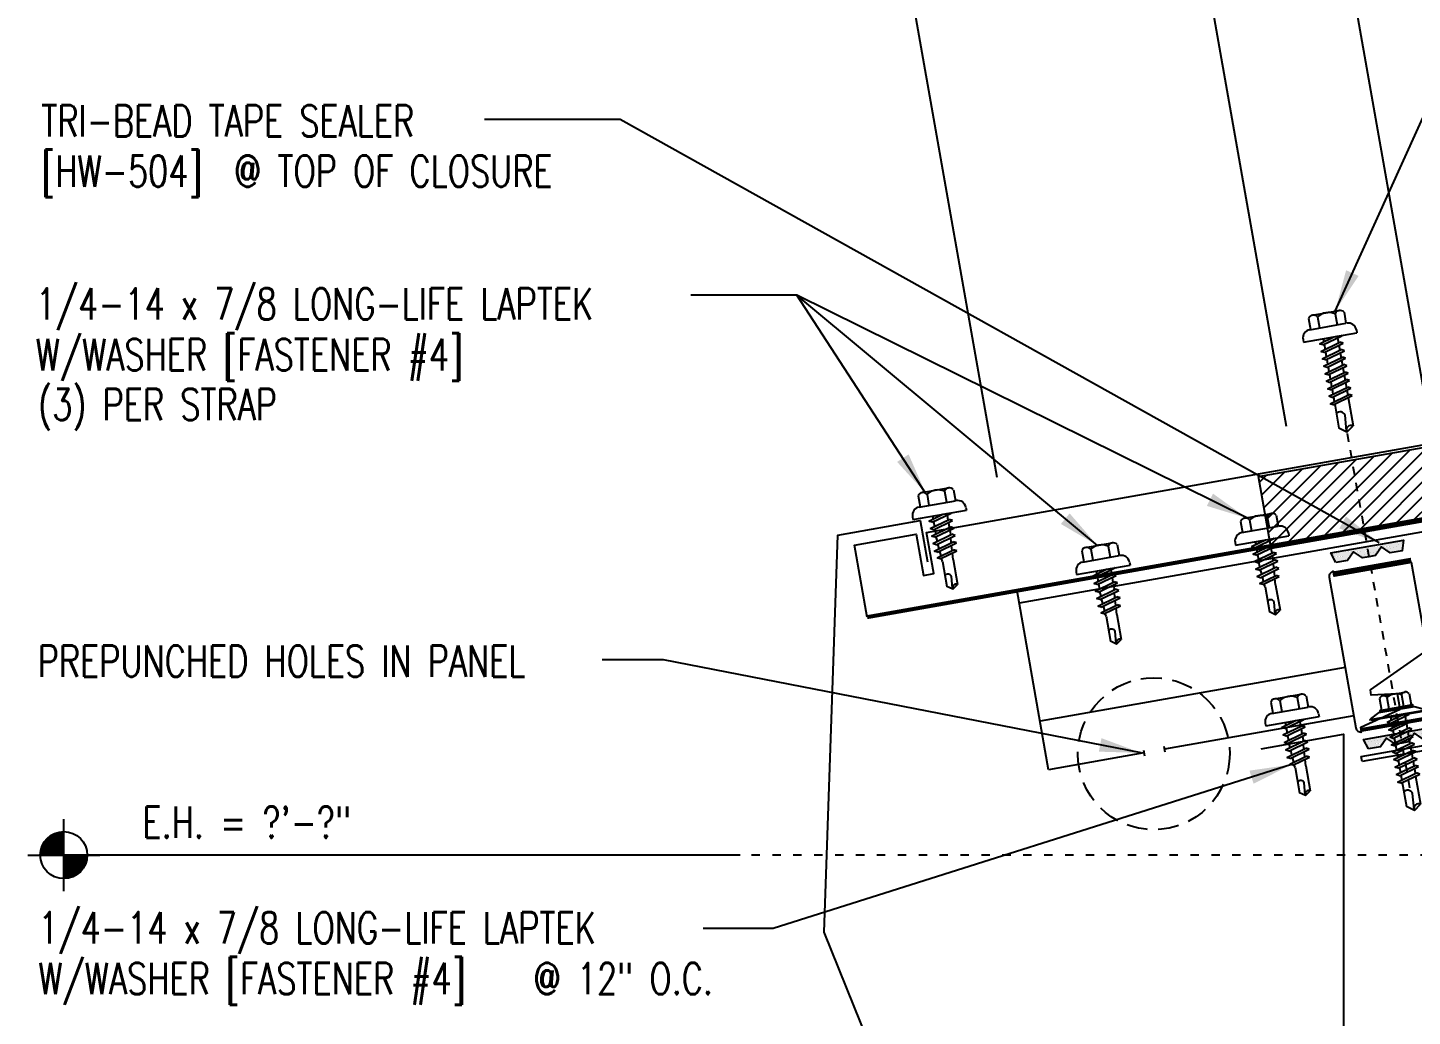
# Model space of a CAD drawing. Header units: inches. Extents: x 0.5 to 41.4, y 60.2 to 108.6.
# Drawn here: x 6.71 to 23.27, y 77.74 to 89.56 of the extents above; entities that cross this region are included whole.
import ezdxf

# ---------------------------------------------------------------- set-up
doc = ezdxf.new("R2010")
doc.units = ezdxf.units.IN
doc.header["$MEASUREMENT"] = 0
for name, pattern in [('ACAD_ISO07W100', [3, 0, -3]), ('DASH3', [0.125, 0.0625, -0.0625]), ('HIDDEN', [0.375, 0.25, -0.125])]:
    doc.linetypes.add(name, pattern=pattern)
for name, color, linetype in [('ANNOBJ', 7, 'Continuous'), ('CLO', 3, 'Continuous'), ('DIM', 7, 'Continuous'), ('FASTENER', 9, 'Continuous'), ('PANEL', 11, 'Continuous'), ('SEALANT', 8, 'Continuous'), ('SECTION', 11, 'Continuous'), ('STLA', 12, 'Continuous'), ('STLB', 5, 'Continuous'), ('TAPE', 8, 'Continuous'), ('TEXT', 2, 'Continuous'), ('TRIM', 6, 'Continuous')]:
    doc.layers.add(name, color=color, linetype=linetype)
doc.styles.add('TEXT1', font='ROMANS.shx', dxfattribs={"width": 0.75, "height": 0.375})
doc.dimstyles.new('DETAIL', dxfattribs={"dimscale": 4, "dimtxt": 0.09375, "dimasz": 0.0625, "dimexe": 0.0625, "dimexo": 0.125, "dimgap": 0.0625, "dimtad": 1, "dimdec": 4, "dimzin": 3, "dimdsep": 46, "dimlunit": 4, "dimtxsty": 'TEXT1', "dimblk": 'ARCHTICK', "dimcen": 0.0625, "dimclrd": 7, "dimclre": 7, "dimclrt": 2, "dimadec": 0, "dimazin": 0, "dimtfac": 0.59375, "dimtdec": 4, "dimtmove": 0, "dimatfit": 3, "dimfxl": 0, "dimfrac": 2, "dimtolj": 1, "dimtzin": 3, "dimarcsym": 0})
doc.dimstyles.new('DETAIL$7', dxfattribs={"dimscale": 4, "dimtxt": 0.09375, "dimasz": 0.125, "dimexe": 0.0625, "dimexo": 0.125, "dimgap": 0.0625, "dimtad": 1, "dimdec": 4, "dimzin": 3, "dimdsep": 46, "dimlunit": 4, "dimtxsty": 'TEXT1', "dimblk": 'ARCHTICK', "dimcen": 0.0625, "dimclrd": 7, "dimclre": 7, "dimclrt": 2, "dimadec": 0, "dimazin": 0, "dimtfac": 0.59375, "dimtdec": 4, "dimtmove": 0, "dimatfit": 3, "dimfxl": 0, "dimfrac": 2, "dimtolj": 1, "dimtzin": 3, "dimarcsym": 0})

# ---------------------------------------------------------------- blocks, each defined once
blk = doc.blocks.new('*X5')
at = {"color": 0}
for p, q in [((13.863, 23.94), (14.943, 25.019)), ((14.078, 23.978), (15.157, 25.057)), ((14.293, 24.015), (15.317, 25.04)), ((13.432, 24.215), (14.084, 24.868)), ((13.459, 24.065), (14.299, 24.905)), ((13.485, 23.915), (14.514, 24.943)), ((13.649, 23.902), (14.728, 24.981)), ((14.507, 24.053), (15.344, 24.89)), ((13.353, 24.666), (13.44, 24.754)), ((13.379, 24.516), (13.655, 24.792)), ((13.406, 24.366), (13.87, 24.83)), ((14.722, 24.091), (15.37, 24.74)), ((14.937, 24.129), (15.397, 24.589)), ((15.151, 24.167), (15.423, 24.439)), ((15.366, 24.205), (15.45, 24.289))]:
    blk.add_line(p, q, dxfattribs=at)
blk = doc.blocks.new('A$C0421499B')
at = {"layer": 'SEALANT'}
blk.add_lwpolyline([(2.122, 0.347), (0.152, 0), (0, 0.862), (1.97, 1.209)], close=True, dxfattribs=at)
blk.add_blockref('*X5', (-13.34, -23.874), dxfattribs=at)
blk = doc.blocks.new('MB_DW1')
at = {"layer": 'FASTENER'}
for p, q in [((-0.181, 0.276), (-0.181, 0.137)), ((-0.135, 0.302), (0.135, 0.302)), ((-0.089, 0.276), (-0.089, 0.137)), ((0.089, 0.276), (0.089, 0.137)), ((0.181, 0.276), (0.181, 0.137)), ((-0.217, 0.114), (-0.326, 0.059)), ((-0.326, 0.059), (-0.326, 0.049)), ((-0.326, 0.049), (0.326, 0.049)), ((-0.217, 0.114), (0.217, 0.114)), ((-0.193, 0.137), (0.193, 0.137)), ((-0.193, 0.119), (0.193, 0.119)), ((-0.181, 0.137), (0.181, 0.137)), ((-0.139, -0.016), (0.046, 0.037)), ((-0.104, -0.036), (0.139, 0.033)), ((-0.086, 0.037), (-0.086, -0.001)), ((-0.086, 0.037), (0.086, 0.037)), ((0.086, 0.037), (0.133, 0.037)), ((0.086, 0.018), (0.086, -0.042)), ((0.139, 0.033), (0.133, 0.037)), ((0.217, 0.114), (0.326, 0.059)), ((0.326, 0.059), (0.326, 0.049)), ((-0.104, -0.036), (-0.139, -0.016)), ((-0.139, -0.107), (0.104, -0.038)), ((-0.104, -0.127), (-0.139, -0.107)), ((-0.139, -0.198), (0.104, -0.128)), ((-0.104, -0.127), (0.139, -0.058)), ((-0.104, -0.218), (0.139, -0.149)), ((-0.086, -0.031), (-0.086, -0.092)), ((-0.086, -0.122), (-0.086, -0.183)), ((0.086, -0.073), (0.086, -0.133)), ((0.086, -0.164), (0.086, -0.224)), ((0.139, -0.058), (0.104, -0.038)), ((0.139, -0.149), (0.104, -0.128)), ((-0.104, -0.218), (-0.139, -0.198)), ((-0.139, -0.289), (0.104, -0.219)), ((-0.104, -0.309), (-0.139, -0.289)), ((-0.139, -0.38), (0.104, -0.31)), ((-0.104, -0.309), (0.139, -0.239)), ((-0.104, -0.4), (0.139, -0.33)), ((-0.086, -0.213), (-0.086, -0.274)), ((-0.086, -0.304), (-0.086, -0.364)), ((0.086, -0.255), (0.086, -0.315)), ((0.139, -0.239), (0.104, -0.219)), ((0.139, -0.33), (0.104, -0.31)), ((-0.104, -0.4), (-0.139, -0.38)), ((-0.139, -0.47), (0.104, -0.401)), ((-0.104, -0.491), (-0.139, -0.47)), ((-0.139, -0.561), (0.104, -0.492)), ((-0.104, -0.491), (0.139, -0.421)), ((-0.086, -0.395), (-0.086, -0.455)), ((-0.086, -0.486), (-0.086, -0.546)), ((0.086, -0.345), (0.086, -0.406)), ((0.086, -0.436), (0.086, -0.497)), ((0.139, -0.421), (0.104, -0.401)), ((0.139, -0.512), (0.104, -0.492)), ((-0.104, -0.581), (-0.139, -0.561)), ((-0.139, -0.652), (0.104, -0.583)), ((-0.104, -0.672), (-0.139, -0.652)), ((-0.104, -0.581), (0.139, -0.512)), ((-0.104, -0.672), (0.139, -0.603)), ((-0.086, -0.577), (-0.086, -0.637)), ((0.086, -0.527), (0.086, -0.588)), ((0.086, -0.618), (0.086, -0.679)), ((0.139, -0.603), (0.104, -0.583)), ((-0.139, -0.743), (0.104, -0.674)), ((-0.104, -0.763), (-0.139, -0.743)), ((-0.104, -0.763), (0.139, -0.694)), ((-0.086, -0.667), (-0.086, -0.728)), ((-0.086, -0.758), (-0.086, -1.05)), ((0.086, -0.709), (0.086, -1.05)), ((0.139, -0.694), (0.104, -0.674)), ((-0.002, -1.095), (0.014, -0.909)), ((0, -1.111), (-0.086, -1.05)), ((0, -1.111), (0.086, -1.05))]:
    blk.add_line(p, q, dxfattribs=at)
blk.add_lwpolyline([(-0.331, 0.037), (-0.331, 0.049), (0.331, 0.049), (0.331, 0.037)], close=True, dxfattribs=at)
for centre, radius, start, end in [((-0.135, 0.25), 0.0527, 29.8754, 150.1246), ((0, 0.138), 0.164, 56.9974, 123.0026), ((0.135, 0.25), 0.0527, 29.8754, 150.1246), ((-0.193, 0.128), 0.00894, 90, 270), ((0.193, 0.128), 0.00894, 270, 90), ((-0.046, -0.921), 0.0615, 11.1445, 130.906), ((0.054, -1.097), 0.0563, 55.4585, 194.8454)]:
    blk.add_arc(centre, radius, start, end, dxfattribs=at)
blk = doc.blocks.new('_ArchTick')
at = {"color": 0, "linetype": 'ByBlock', "const_width": 0.15}
blk.add_lwpolyline([(-0.5, -0.5), (0.5, 0.5)], dxfattribs=at)
blk = doc.blocks.new('*D30')
at = {"layer": 'DEFPOINTS', "color": 0}
for p in [(21.738, 94.677), (23.515, 84.598), (21.847, 84.304)]:
    blk.add_point(p, dxfattribs=at)
at = {"layer": 'DIM', "color": 7, "lineweight": -2}
for p, q in [((21.738, 94.677), (25.344, 95.313)), ((23.428, 85.09), (21.694, 94.923)), ((21.76, 84.796), (20.026, 94.629)), ((20.07, 94.383), (21.738, 94.677))]:
    blk.add_line(p, q, dxfattribs=at)
at = {"layer": 'DIM', "color": 7, "lineweight": -2, "xscale": 0.25, "yscale": 0.25, "zscale": 0.25}
for p, rotation in [((21.738, 94.677), 9.999999999999785), ((20.07, 94.383), 189.9999999999998)]:
    blk.add_blockref('_ArchTick', p, dxfattribs=dict(at, rotation=rotation))
at = {"layer": 'DIM', "color": 2, "insert": (23.708, 95.786), "char_height": 0.375, "attachment_point": 5, "rotation": 10, "style": 'TEXT1'}
blk.add_mtext('\\A1;{WALL PANEL}\\P{THICKNESS}', dxfattribs=at)
blk = doc.blocks.new('*X4')
at = {"color": 0}
for p, q in [((-0.434, 0.135), (-0.434, 0.135)), ((-0.434, 0.123), (-0.434, 0.123)), ((-0.422, 0.141), (-0.422, 0.141)), ((-0.422, 0.129), (-0.422, 0.129)), ((-0.422, 0.117), (-0.422, 0.117)), ((-0.422, 0.105), (-0.422, 0.105)), ((-0.422, 0.094), (-0.422, 0.094)), ((-0.422, 0.082), (-0.422, 0.082)), ((-0.41, 0.135), (-0.41, 0.135)), ((-0.41, 0.123), (-0.41, 0.123)), ((-0.41, 0.111), (-0.41, 0.111)), ((-0.41, 0.1), (-0.41, 0.1)), ((-0.41, 0.088), (-0.41, 0.088)), ((-0.41, 0.076), (-0.41, 0.076)), ((-0.41, 0.064), (-0.41, 0.064)), ((-0.41, 0.053), (-0.41, 0.053)), ((-0.41, 0.041), (-0.41, 0.041)), ((-0.398, 0.141), (-0.398, 0.141)), ((-0.398, 0.129), (-0.398, 0.129)), ((-0.398, 0.117), (-0.398, 0.117)), ((-0.398, 0.105), (-0.398, 0.105)), ((-0.398, 0.094), (-0.398, 0.094)), ((-0.398, 0.082), (-0.398, 0.082)), ((-0.398, 0.07), (-0.398, 0.07)), ((-0.398, 0.059), (-0.398, 0.059)), ((-0.398, 0.047), (-0.398, 0.047)), ((-0.398, 0.035), (-0.398, 0.035)), ((-0.398, 0.023), (-0.398, 0.023)), ((-0.387, 0.135), (-0.387, 0.135)), ((-0.387, 0.123), (-0.387, 0.123)), ((-0.387, 0.111), (-0.387, 0.111)), ((-0.387, 0.1), (-0.387, 0.1)), ((-0.387, 0.088), (-0.387, 0.088)), ((-0.387, 0.076), (-0.387, 0.076)), ((-0.387, 0.064), (-0.387, 0.064)), ((-0.387, 0.053), (-0.387, 0.053)), ((-0.387, 0.041), (-0.387, 0.041)), ((-0.387, 0.029), (-0.387, 0.029)), ((-0.375, 0.141), (-0.375, 0.141)), ((-0.375, 0.129), (-0.375, 0.129)), ((-0.375, 0.117), (-0.375, 0.117)), ((-0.375, 0.105), (-0.375, 0.105)), ((-0.375, 0.094), (-0.375, 0.094)), ((-0.375, 0.082), (-0.375, 0.082)), ((-0.375, 0.07), (-0.375, 0.07)), ((-0.375, 0.059), (-0.375, 0.059)), ((-0.375, 0.047), (-0.375, 0.047)), ((-0.375, 0.035), (-0.375, 0.035)), ((-0.375, 0.023), (-0.375, 0.023)), ((-0.363, 0.135), (-0.363, 0.135)), ((-0.363, 0.123), (-0.363, 0.123)), ((-0.363, 0.111), (-0.363, 0.111)), ((-0.363, 0.1), (-0.363, 0.1)), ((-0.363, 0.088), (-0.363, 0.088)), ((-0.363, 0.076), (-0.363, 0.076)), ((-0.363, 0.064), (-0.363, 0.064)), ((-0.363, 0.053), (-0.363, 0.053)), ((-0.363, 0.041), (-0.363, 0.041)), ((-0.363, 0.029), (-0.363, 0.029)), ((-0.352, 0.141), (-0.352, 0.141)), ((-0.352, 0.129), (-0.352, 0.129)), ((-0.352, 0.117), (-0.352, 0.117)), ((-0.352, 0.105), (-0.352, 0.105)), ((-0.352, 0.094), (-0.352, 0.094)), ((-0.352, 0.082), (-0.352, 0.082)), ((-0.352, 0.07), (-0.352, 0.07)), ((-0.352, 0.059), (-0.352, 0.059)), ((-0.352, 0.047), (-0.352, 0.047)), ((-0.352, 0.035), (-0.352, 0.035)), ((-0.352, 0.023), (-0.352, 0.023)), ((-0.34, 0.135), (-0.34, 0.135)), ((-0.34, 0.123), (-0.34, 0.123)), ((-0.34, 0.111), (-0.34, 0.111)), ((-0.34, 0.1), (-0.34, 0.1)), ((-0.34, 0.088), (-0.34, 0.088)), ((-0.34, 0.076), (-0.34, 0.076)), ((-0.34, 0.064), (-0.34, 0.064)), ((-0.34, 0.053), (-0.34, 0.053)), ((-0.34, 0.041), (-0.34, 0.041)), ((-0.34, 0.029), (-0.34, 0.029)), ((-0.328, 0.141), (-0.328, 0.141)), ((-0.328, 0.129), (-0.328, 0.129)), ((-0.328, 0.117), (-0.328, 0.117)), ((-0.328, 0.105), (-0.328, 0.105)), ((-0.328, 0.094), (-0.328, 0.094)), ((-0.328, 0.082), (-0.328, 0.082)), ((-0.328, 0.07), (-0.328, 0.07)), ((-0.328, 0.059), (-0.328, 0.059)), ((-0.328, 0.047), (-0.328, 0.047)), ((-0.328, 0.035), (-0.328, 0.035)), ((-0.328, 0.023), (-0.328, 0.023)), ((-0.316, 0.135), (-0.316, 0.135)), ((-0.316, 0.123), (-0.316, 0.123)), ((-0.316, 0.111), (-0.316, 0.111)), ((-0.316, 0.1), (-0.316, 0.1)), ((-0.316, 0.088), (-0.316, 0.088)), ((-0.316, 0.076), (-0.316, 0.076)), ((-0.316, 0.064), (-0.316, 0.064)), ((-0.316, 0.053), (-0.316, 0.053)), ((-0.316, 0.041), (-0.316, 0.041)), ((-0.316, 0.029), (-0.316, 0.029)), ((-0.305, 0.141), (-0.305, 0.141)), ((-0.305, 0.129), (-0.305, 0.129)), ((-0.305, 0.117), (-0.305, 0.117)), ((-0.305, 0.105), (-0.305, 0.105)), ((-0.305, 0.094), (-0.305, 0.094)), ((-0.305, 0.082), (-0.305, 0.082)), ((-0.305, 0.07), (-0.305, 0.07)), ((-0.305, 0.059), (-0.305, 0.059)), ((-0.305, 0.047), (-0.305, 0.047)), ((-0.305, 0.035), (-0.305, 0.035)), ((-0.305, 0.023), (-0.305, 0.023)), ((-0.293, 0.135), (-0.293, 0.135)), ((-0.293, 0.123), (-0.293, 0.123)), ((-0.293, 0.111), (-0.293, 0.111)), ((-0.293, 0.1), (-0.293, 0.1)), ((-0.293, 0.088), (-0.293, 0.088)), ((-0.293, 0.076), (-0.293, 0.076)), ((-0.293, 0.064), (-0.293, 0.064)), ((-0.293, 0.053), (-0.293, 0.053)), ((-0.293, 0.041), (-0.293, 0.041)), ((-0.293, 0.029), (-0.293, 0.029)), ((-0.281, 0.141), (-0.281, 0.141)), ((-0.281, 0.129), (-0.281, 0.129)), ((-0.281, 0.117), (-0.281, 0.117)), ((-0.281, 0.105), (-0.281, 0.105)), ((-0.281, 0.094), (-0.281, 0.094)), ((-0.281, 0.082), (-0.281, 0.082)), ((-0.281, 0.07), (-0.281, 0.07)), ((-0.281, 0.059), (-0.281, 0.059)), ((-0.281, 0.047), (-0.281, 0.047)), ((-0.281, 0.035), (-0.281, 0.035)), ((-0.281, 0.023), (-0.281, 0.023)), ((-0.27, 0.135), (-0.27, 0.135)), ((-0.27, 0.123), (-0.27, 0.123)), ((-0.27, 0.111), (-0.27, 0.111)), ((-0.27, 0.1), (-0.27, 0.1)), ((-0.27, 0.088), (-0.27, 0.088)), ((-0.27, 0.076), (-0.27, 0.076)), ((-0.27, 0.064), (-0.27, 0.064)), ((-0.27, 0.053), (-0.27, 0.053)), ((-0.27, 0.041), (-0.27, 0.041)), ((-0.27, 0.029), (-0.27, 0.029)), ((-0.258, 0.141), (-0.258, 0.141)), ((-0.258, 0.129), (-0.258, 0.129)), ((-0.258, 0.117), (-0.258, 0.117)), ((-0.258, 0.105), (-0.258, 0.105)), ((-0.258, 0.094), (-0.258, 0.094)), ((-0.258, 0.082), (-0.258, 0.082)), ((-0.258, 0.07), (-0.258, 0.07)), ((-0.258, 0.059), (-0.258, 0.059)), ((-0.258, 0.047), (-0.258, 0.047)), ((-0.258, 0.035), (-0.258, 0.035)), ((-0.258, 0.023), (-0.258, 0.023)), ((-0.246, 0.135), (-0.246, 0.135)), ((-0.246, 0.123), (-0.246, 0.123)), ((-0.246, 0.111), (-0.246, 0.111)), ((-0.246, 0.1), (-0.246, 0.1)), ((-0.246, 0.088), (-0.246, 0.088)), ((-0.246, 0.076), (-0.246, 0.076)), ((-0.246, 0.064), (-0.246, 0.064)), ((-0.246, 0.053), (-0.246, 0.053)), ((-0.246, 0.041), (-0.246, 0.041)), ((-0.234, 0.141), (-0.234, 0.141)), ((-0.234, 0.129), (-0.234, 0.129)), ((-0.234, 0.117), (-0.234, 0.117)), ((-0.234, 0.105), (-0.234, 0.105)), ((-0.234, 0.094), (-0.234, 0.094)), ((-0.234, 0.082), (-0.234, 0.082)), ((-0.234, 0.07), (-0.234, 0.07)), ((-0.234, 0.059), (-0.234, 0.059)), ((-0.234, 0.047), (-0.234, 0.047)), ((-0.223, 0.135), (-0.223, 0.135)), ((-0.223, 0.123), (-0.223, 0.123)), ((-0.223, 0.111), (-0.223, 0.111)), ((-0.223, 0.1), (-0.223, 0.1)), ((-0.223, 0.088), (-0.223, 0.088)), ((-0.223, 0.076), (-0.223, 0.076)), ((-0.223, 0.064), (-0.223, 0.064)), ((-0.211, 0.141), (-0.211, 0.141)), ((-0.211, 0.129), (-0.211, 0.129)), ((-0.211, 0.117), (-0.211, 0.117)), ((-0.211, 0.105), (-0.211, 0.105)), ((-0.211, 0.094), (-0.211, 0.094)), ((-0.211, 0.082), (-0.211, 0.082)), ((-0.211, 0.07), (-0.211, 0.07)), ((-0.199, 0.135), (-0.199, 0.135)), ((-0.199, 0.123), (-0.199, 0.123)), ((-0.199, 0.111), (-0.199, 0.111)), ((-0.199, 0.1), (-0.199, 0.1)), ((-0.199, 0.088), (-0.199, 0.088)), ((-0.188, 0.141), (-0.188, 0.141)), ((-0.188, 0.129), (-0.188, 0.129)), ((-0.188, 0.117), (-0.188, 0.117)), ((-0.188, 0.105), (-0.188, 0.105)), ((-0.188, 0.094), (-0.188, 0.094)), ((-0.176, 0.135), (-0.176, 0.135)), ((-0.176, 0.123), (-0.176, 0.123)), ((-0.176, 0.111), (-0.176, 0.111)), ((-0.164, 0.141), (-0.164, 0.141)), ((-0.164, 0.129), (-0.164, 0.129)), ((-0.164, 0.117), (-0.164, 0.117)), ((-0.164, 0.105), (-0.164, 0.105)), ((-0.152, 0.135), (-0.152, 0.135)), ((-0.152, 0.123), (-0.152, 0.123)), ((-0.152, 0.111), (-0.152, 0.111)), ((-0.152, 0.1), (-0.152, 0.1)), ((-0.141, 0.141), (-0.141, 0.141)), ((-0.141, 0.129), (-0.141, 0.129)), ((-0.141, 0.117), (-0.141, 0.117)), ((-0.141, 0.105), (-0.141, 0.105)), ((-0.141, 0.094), (-0.141, 0.094)), ((-0.141, 0.082), (-0.141, 0.082)), ((-0.129, 0.135), (-0.129, 0.135)), ((-0.129, 0.123), (-0.129, 0.123)), ((-0.129, 0.111), (-0.129, 0.111)), ((-0.129, 0.1), (-0.129, 0.1)), ((-0.129, 0.088), (-0.129, 0.088)), ((-0.129, 0.076), (-0.129, 0.076)), ((-0.117, 0.141), (-0.117, 0.141)), ((-0.117, 0.129), (-0.117, 0.129)), ((-0.117, 0.117), (-0.117, 0.117)), ((-0.117, 0.105), (-0.117, 0.105)), ((-0.117, 0.094), (-0.117, 0.094)), ((-0.117, 0.082), (-0.117, 0.082)), ((-0.117, 0.07), (-0.117, 0.07)), ((-0.117, 0.059), (-0.117, 0.059)), ((-0.105, 0.135), (-0.105, 0.135)), ((-0.105, 0.123), (-0.105, 0.123)), ((-0.105, 0.111), (-0.105, 0.111)), ((-0.105, 0.1), (-0.105, 0.1)), ((-0.105, 0.088), (-0.105, 0.088)), ((-0.105, 0.076), (-0.105, 0.076)), ((-0.105, 0.064), (-0.105, 0.064)), ((-0.105, 0.053), (-0.105, 0.053)), ((-0.094, 0.141), (-0.094, 0.141)), ((-0.094, 0.129), (-0.094, 0.129)), ((-0.094, 0.117), (-0.094, 0.117)), ((-0.094, 0.105), (-0.094, 0.105)), ((-0.094, 0.094), (-0.094, 0.094)), ((-0.094, 0.082), (-0.094, 0.082)), ((-0.094, 0.07), (-0.094, 0.07)), ((-0.094, 0.059), (-0.094, 0.059)), ((-0.094, 0.047), (-0.094, 0.047)), ((-0.094, 0.035), (-0.094, 0.035)), ((-0.082, 0.135), (-0.082, 0.135)), ((-0.082, 0.123), (-0.082, 0.123)), ((-0.082, 0.111), (-0.082, 0.111)), ((-0.082, 0.1), (-0.082, 0.1)), ((-0.082, 0.088), (-0.082, 0.088)), ((-0.082, 0.076), (-0.082, 0.076)), ((-0.082, 0.064), (-0.082, 0.064)), ((-0.082, 0.053), (-0.082, 0.053)), ((-0.082, 0.041), (-0.082, 0.041)), ((-0.082, 0.029), (-0.082, 0.029)), ((-0.07, 0.141), (-0.07, 0.141)), ((-0.07, 0.129), (-0.07, 0.129)), ((-0.07, 0.117), (-0.07, 0.117)), ((-0.07, 0.105), (-0.07, 0.105)), ((-0.07, 0.094), (-0.07, 0.094)), ((-0.07, 0.082), (-0.07, 0.082)), ((-0.07, 0.07), (-0.07, 0.07)), ((-0.07, 0.059), (-0.07, 0.059)), ((-0.07, 0.047), (-0.07, 0.047)), ((-0.07, 0.035), (-0.07, 0.035)), ((-0.07, 0.023), (-0.07, 0.023)), ((-0.059, 0.135), (-0.059, 0.135)), ((-0.059, 0.123), (-0.059, 0.123)), ((-0.059, 0.111), (-0.059, 0.111)), ((-0.059, 0.1), (-0.059, 0.1)), ((-0.059, 0.088), (-0.059, 0.088)), ((-0.059, 0.076), (-0.059, 0.076)), ((-0.059, 0.064), (-0.059, 0.064)), ((-0.059, 0.053), (-0.059, 0.053)), ((-0.059, 0.041), (-0.059, 0.041)), ((-0.059, 0.029), (-0.059, 0.029)), ((-0.047, 0.141), (-0.047, 0.141)), ((-0.047, 0.129), (-0.047, 0.129)), ((-0.047, 0.117), (-0.047, 0.117)), ((-0.047, 0.105), (-0.047, 0.105)), ((-0.047, 0.094), (-0.047, 0.094)), ((-0.047, 0.082), (-0.047, 0.082)), ((-0.047, 0.07), (-0.047, 0.07)), ((-0.047, 0.059), (-0.047, 0.059)), ((-0.047, 0.047), (-0.047, 0.047)), ((-0.047, 0.035), (-0.047, 0.035)), ((-0.047, 0.023), (-0.047, 0.023)), ((-0.035, 0.135), (-0.035, 0.135)), ((-0.035, 0.123), (-0.035, 0.123)), ((-0.035, 0.111), (-0.035, 0.111)), ((-0.035, 0.1), (-0.035, 0.1)), ((-0.035, 0.088), (-0.035, 0.088)), ((-0.035, 0.076), (-0.035, 0.076)), ((-0.035, 0.064), (-0.035, 0.064)), ((-0.035, 0.053), (-0.035, 0.053)), ((-0.035, 0.041), (-0.035, 0.041)), ((-0.035, 0.029), (-0.035, 0.029)), ((-0.023, 0.141), (-0.023, 0.141)), ((-0.023, 0.129), (-0.023, 0.129)), ((-0.023, 0.117), (-0.023, 0.117)), ((-0.023, 0.105), (-0.023, 0.105)), ((-0.023, 0.094), (-0.023, 0.094)), ((-0.023, 0.082), (-0.023, 0.082)), ((-0.023, 0.07), (-0.023, 0.07)), ((-0.023, 0.059), (-0.023, 0.059)), ((-0.023, 0.047), (-0.023, 0.047)), ((-0.023, 0.035), (-0.023, 0.035)), ((-0.023, 0.023), (-0.023, 0.023)), ((-0.012, 0.135), (-0.012, 0.135)), ((-0.012, 0.123), (-0.012, 0.123)), ((-0.012, 0.111), (-0.012, 0.111)), ((-0.012, 0.1), (-0.012, 0.1)), ((-0.012, 0.088), (-0.012, 0.088)), ((-0.012, 0.076), (-0.012, 0.076)), ((-0.012, 0.064), (-0.012, 0.064)), ((-0.012, 0.053), (-0.012, 0.053)), ((-0.012, 0.041), (-0.012, 0.041)), ((-0.012, 0.029), (-0.012, 0.029)), ((0, 0.141), (0, 0.141)), ((0, 0.129), (0, 0.129)), ((0, 0.117), (0, 0.117)), ((0, 0.105), (0, 0.105)), ((0, 0.094), (0, 0.094)), ((0, 0.082), (0, 0.082)), ((0, 0.07), (0, 0.07)), ((0, 0.059), (0, 0.059)), ((0, 0.047), (0, 0.047)), ((0, 0.035), (0, 0.035)), ((0, 0.023), (0, 0.023)), ((0.012, 0.135), (0.012, 0.135)), ((0.012, 0.123), (0.012, 0.123)), ((0.012, 0.111), (0.012, 0.111)), ((0.012, 0.1), (0.012, 0.1)), ((0.012, 0.088), (0.012, 0.088)), ((0.012, 0.076), (0.012, 0.076)), ((0.012, 0.064), (0.012, 0.064)), ((0.012, 0.053), (0.012, 0.053)), ((0.012, 0.041), (0.012, 0.041)), ((0.012, 0.029), (0.012, 0.029)), ((0.023, 0.141), (0.023, 0.141)), ((0.023, 0.129), (0.023, 0.129)), ((0.023, 0.117), (0.023, 0.117)), ((0.023, 0.105), (0.023, 0.105)), ((0.023, 0.094), (0.023, 0.094)), ((0.023, 0.082), (0.023, 0.082)), ((0.023, 0.07), (0.023, 0.07)), ((0.023, 0.059), (0.023, 0.059)), ((0.023, 0.047), (0.023, 0.047)), ((0.023, 0.035), (0.023, 0.035)), ((0.023, 0.023), (0.023, 0.023)), ((0.035, 0.135), (0.035, 0.135)), ((0.035, 0.123), (0.035, 0.123)), ((0.035, 0.111), (0.035, 0.111)), ((0.035, 0.1), (0.035, 0.1)), ((0.035, 0.088), (0.035, 0.088)), ((0.035, 0.076), (0.035, 0.076)), ((0.035, 0.064), (0.035, 0.064)), ((0.035, 0.053), (0.035, 0.053)), ((0.035, 0.041), (0.035, 0.041)), ((0.035, 0.029), (0.035, 0.029)), ((0.047, 0.141), (0.047, 0.141)), ((0.047, 0.129), (0.047, 0.129)), ((0.047, 0.117), (0.047, 0.117)), ((0.047, 0.105), (0.047, 0.105)), ((0.047, 0.094), (0.047, 0.094)), ((0.047, 0.082), (0.047, 0.082)), ((0.047, 0.07), (0.047, 0.07)), ((0.047, 0.059), (0.047, 0.059)), ((0.047, 0.047), (0.047, 0.047)), ((0.047, 0.035), (0.047, 0.035)), ((0.047, 0.023), (0.047, 0.023)), ((0.059, 0.135), (0.059, 0.135)), ((0.059, 0.123), (0.059, 0.123)), ((0.059, 0.111), (0.059, 0.111)), ((0.059, 0.1), (0.059, 0.1)), ((0.059, 0.088), (0.059, 0.088)), ((0.059, 0.076), (0.059, 0.076)), ((0.059, 0.064), (0.059, 0.064)), ((0.059, 0.053), (0.059, 0.053)), ((0.059, 0.041), (0.059, 0.041)), ((0.059, 0.029), (0.059, 0.029)), ((0.07, 0.141), (0.07, 0.141)), ((0.07, 0.129), (0.07, 0.129)), ((0.07, 0.117), (0.07, 0.117)), ((0.07, 0.105), (0.07, 0.105)), ((0.07, 0.094), (0.07, 0.094)), ((0.07, 0.082), (0.07, 0.082)), ((0.07, 0.07), (0.07, 0.07)), ((0.07, 0.059), (0.07, 0.059)), ((0.07, 0.047), (0.07, 0.047)), ((0.07, 0.035), (0.07, 0.035)), ((0.07, 0.023), (0.07, 0.023)), ((0.082, 0.135), (0.082, 0.135)), ((0.082, 0.123), (0.082, 0.123)), ((0.082, 0.111), (0.082, 0.111)), ((0.082, 0.1), (0.082, 0.1)), ((0.082, 0.088), (0.082, 0.088)), ((0.082, 0.076), (0.082, 0.076)), ((0.082, 0.064), (0.082, 0.064)), ((0.082, 0.053), (0.082, 0.053)), ((0.082, 0.041), (0.082, 0.041)), ((0.082, 0.029), (0.082, 0.029)), ((0.094, 0.141), (0.094, 0.141)), ((0.094, 0.129), (0.094, 0.129)), ((0.094, 0.117), (0.094, 0.117)), ((0.094, 0.105), (0.094, 0.105)), ((0.094, 0.094), (0.094, 0.094)), ((0.094, 0.082), (0.094, 0.082)), ((0.094, 0.07), (0.094, 0.07)), ((0.094, 0.059), (0.094, 0.059)), ((0.094, 0.047), (0.094, 0.047)), ((0.094, 0.035), (0.094, 0.035)), ((0.105, 0.135), (0.105, 0.135)), ((0.105, 0.123), (0.105, 0.123)), ((0.105, 0.111), (0.105, 0.111)), ((0.105, 0.1), (0.105, 0.1)), ((0.105, 0.088), (0.105, 0.088)), ((0.105, 0.076), (0.105, 0.076)), ((0.105, 0.064), (0.105, 0.064)), ((0.105, 0.053), (0.105, 0.053)), ((0.117, 0.141), (0.117, 0.141)), ((0.117, 0.129), (0.117, 0.129)), ((0.117, 0.117), (0.117, 0.117)), ((0.117, 0.105), (0.117, 0.105)), ((0.117, 0.094), (0.117, 0.094)), ((0.117, 0.082), (0.117, 0.082)), ((0.117, 0.07), (0.117, 0.07)), ((0.117, 0.059), (0.117, 0.059)), ((0.129, 0.135), (0.129, 0.135)), ((0.129, 0.123), (0.129, 0.123)), ((0.129, 0.111), (0.129, 0.111)), ((0.129, 0.1), (0.129, 0.1)), ((0.129, 0.088), (0.129, 0.088)), ((0.129, 0.076), (0.129, 0.076)), ((0.141, 0.141), (0.141, 0.141)), ((0.141, 0.129), (0.141, 0.129)), ((0.141, 0.117), (0.141, 0.117)), ((0.141, 0.105), (0.141, 0.105)), ((0.141, 0.094), (0.141, 0.094)), ((0.141, 0.082), (0.141, 0.082)), ((0.152, 0.135), (0.152, 0.135)), ((0.152, 0.123), (0.152, 0.123)), ((0.152, 0.111), (0.152, 0.111)), ((0.152, 0.1), (0.152, 0.1)), ((0.164, 0.141), (0.164, 0.141)), ((0.164, 0.129), (0.164, 0.129)), ((0.164, 0.117), (0.164, 0.117)), ((0.164, 0.105), (0.164, 0.105)), ((0.176, 0.135), (0.176, 0.135)), ((0.176, 0.123), (0.176, 0.123)), ((0.176, 0.111), (0.176, 0.111)), ((0.188, 0.141), (0.188, 0.141)), ((0.188, 0.129), (0.188, 0.129)), ((0.188, 0.117), (0.188, 0.117)), ((0.188, 0.105), (0.188, 0.105)), ((0.188, 0.094), (0.188, 0.094)), ((0.199, 0.135), (0.199, 0.135)), ((0.199, 0.123), (0.199, 0.123)), ((0.199, 0.111), (0.199, 0.111)), ((0.199, 0.1), (0.199, 0.1)), ((0.199, 0.088), (0.199, 0.088)), ((0.211, 0.141), (0.211, 0.141)), ((0.211, 0.129), (0.211, 0.129)), ((0.211, 0.117), (0.211, 0.117)), ((0.211, 0.105), (0.211, 0.105)), ((0.211, 0.094), (0.211, 0.094)), ((0.211, 0.082), (0.211, 0.082)), ((0.211, 0.07), (0.211, 0.07)), ((0.223, 0.135), (0.223, 0.135)), ((0.223, 0.123), (0.223, 0.123)), ((0.223, 0.111), (0.223, 0.111)), ((0.223, 0.1), (0.223, 0.1)), ((0.223, 0.088), (0.223, 0.088)), ((0.223, 0.076), (0.223, 0.076)), ((0.223, 0.064), (0.223, 0.064)), ((0.234, 0.141), (0.234, 0.141)), ((0.234, 0.129), (0.234, 0.129)), ((0.234, 0.117), (0.234, 0.117)), ((0.234, 0.105), (0.234, 0.105)), ((0.234, 0.094), (0.234, 0.094)), ((0.234, 0.082), (0.234, 0.082)), ((0.234, 0.07), (0.234, 0.07)), ((0.234, 0.059), (0.234, 0.059)), ((0.234, 0.047), (0.234, 0.047)), ((0.246, 0.135), (0.246, 0.135)), ((0.246, 0.123), (0.246, 0.123)), ((0.246, 0.111), (0.246, 0.111)), ((0.246, 0.1), (0.246, 0.1)), ((0.246, 0.088), (0.246, 0.088)), ((0.246, 0.076), (0.246, 0.076)), ((0.246, 0.064), (0.246, 0.064)), ((0.246, 0.053), (0.246, 0.053)), ((0.246, 0.041), (0.246, 0.041)), ((0.258, 0.141), (0.258, 0.141)), ((0.258, 0.129), (0.258, 0.129)), ((0.258, 0.117), (0.258, 0.117)), ((0.258, 0.105), (0.258, 0.105)), ((0.258, 0.094), (0.258, 0.094)), ((0.258, 0.082), (0.258, 0.082)), ((0.258, 0.07), (0.258, 0.07)), ((0.258, 0.059), (0.258, 0.059)), ((0.258, 0.047), (0.258, 0.047)), ((0.258, 0.035), (0.258, 0.035)), ((0.258, 0.023), (0.258, 0.023)), ((0.27, 0.135), (0.27, 0.135)), ((0.27, 0.123), (0.27, 0.123)), ((0.27, 0.111), (0.27, 0.111)), ((0.27, 0.1), (0.27, 0.1)), ((0.27, 0.088), (0.27, 0.088)), ((0.27, 0.076), (0.27, 0.076)), ((0.27, 0.064), (0.27, 0.064)), ((0.27, 0.053), (0.27, 0.053)), ((0.27, 0.041), (0.27, 0.041)), ((0.27, 0.029), (0.27, 0.029)), ((0.281, 0.141), (0.281, 0.141)), ((0.281, 0.129), (0.281, 0.129)), ((0.281, 0.117), (0.281, 0.117)), ((0.281, 0.105), (0.281, 0.105)), ((0.281, 0.094), (0.281, 0.094)), ((0.281, 0.082), (0.281, 0.082)), ((0.281, 0.07), (0.281, 0.07)), ((0.281, 0.059), (0.281, 0.059)), ((0.281, 0.047), (0.281, 0.047)), ((0.281, 0.035), (0.281, 0.035)), ((0.281, 0.023), (0.281, 0.023)), ((0.293, 0.135), (0.293, 0.135)), ((0.293, 0.123), (0.293, 0.123)), ((0.293, 0.111), (0.293, 0.111)), ((0.293, 0.1), (0.293, 0.1)), ((0.293, 0.088), (0.293, 0.088)), ((0.293, 0.076), (0.293, 0.076)), ((0.293, 0.064), (0.293, 0.064)), ((0.293, 0.053), (0.293, 0.053)), ((0.293, 0.041), (0.293, 0.041)), ((0.293, 0.029), (0.293, 0.029)), ((0.305, 0.141), (0.305, 0.141)), ((0.305, 0.129), (0.305, 0.129)), ((0.305, 0.117), (0.305, 0.117)), ((0.305, 0.105), (0.305, 0.105)), ((0.305, 0.094), (0.305, 0.094)), ((0.305, 0.082), (0.305, 0.082)), ((0.305, 0.07), (0.305, 0.07)), ((0.305, 0.059), (0.305, 0.059)), ((0.305, 0.047), (0.305, 0.047)), ((0.305, 0.035), (0.305, 0.035)), ((0.305, 0.023), (0.305, 0.023)), ((0.316, 0.135), (0.316, 0.135)), ((0.316, 0.123), (0.316, 0.123)), ((0.316, 0.111), (0.316, 0.111)), ((0.316, 0.1), (0.316, 0.1)), ((0.316, 0.088), (0.316, 0.088)), ((0.316, 0.076), (0.316, 0.076)), ((0.316, 0.064), (0.316, 0.064)), ((0.316, 0.053), (0.316, 0.053)), ((0.316, 0.041), (0.316, 0.041)), ((0.316, 0.029), (0.316, 0.029)), ((0.328, 0.141), (0.328, 0.141)), ((0.328, 0.129), (0.328, 0.129)), ((0.328, 0.117), (0.328, 0.117)), ((0.328, 0.105), (0.328, 0.105)), ((0.328, 0.094), (0.328, 0.094)), ((0.328, 0.082), (0.328, 0.082)), ((0.328, 0.07), (0.328, 0.07)), ((0.328, 0.059), (0.328, 0.059)), ((0.328, 0.047), (0.328, 0.047)), ((0.328, 0.035), (0.328, 0.035)), ((0.328, 0.023), (0.328, 0.023)), ((0.34, 0.135), (0.34, 0.135)), ((0.34, 0.123), (0.34, 0.123)), ((0.34, 0.111), (0.34, 0.111)), ((0.34, 0.1), (0.34, 0.1)), ((0.34, 0.088), (0.34, 0.088)), ((0.34, 0.076), (0.34, 0.076)), ((0.34, 0.064), (0.34, 0.064)), ((0.34, 0.053), (0.34, 0.053)), ((0.34, 0.041), (0.34, 0.041)), ((0.34, 0.029), (0.34, 0.029)), ((0.352, 0.141), (0.352, 0.141)), ((0.352, 0.129), (0.352, 0.129)), ((0.352, 0.117), (0.352, 0.117)), ((0.352, 0.105), (0.352, 0.105)), ((0.352, 0.094), (0.352, 0.094)), ((0.352, 0.082), (0.352, 0.082)), ((0.352, 0.07), (0.352, 0.07)), ((0.352, 0.059), (0.352, 0.059)), ((0.352, 0.047), (0.352, 0.047)), ((0.352, 0.035), (0.352, 0.035)), ((0.352, 0.023), (0.352, 0.023)), ((0.363, 0.135), (0.363, 0.135)), ((0.363, 0.123), (0.363, 0.123)), ((0.363, 0.111), (0.363, 0.111)), ((0.363, 0.1), (0.363, 0.1)), ((0.363, 0.088), (0.363, 0.088)), ((0.363, 0.076), (0.363, 0.076)), ((0.363, 0.064), (0.363, 0.064)), ((0.363, 0.053), (0.363, 0.053)), ((0.363, 0.041), (0.363, 0.041)), ((0.363, 0.029), (0.363, 0.029)), ((0.375, 0.141), (0.375, 0.141)), ((0.375, 0.129), (0.375, 0.129)), ((0.375, 0.117), (0.375, 0.117)), ((0.375, 0.105), (0.375, 0.105)), ((0.375, 0.094), (0.375, 0.094)), ((0.375, 0.082), (0.375, 0.082)), ((0.375, 0.07), (0.375, 0.07)), ((0.375, 0.059), (0.375, 0.059)), ((0.375, 0.047), (0.375, 0.047)), ((0.375, 0.035), (0.375, 0.035)), ((0.375, 0.023), (0.375, 0.023)), ((0.387, 0.135), (0.387, 0.135)), ((0.387, 0.123), (0.387, 0.123)), ((0.387, 0.111), (0.387, 0.111)), ((0.387, 0.1), (0.387, 0.1)), ((0.387, 0.088), (0.387, 0.088)), ((0.387, 0.076), (0.387, 0.076)), ((0.387, 0.064), (0.387, 0.064)), ((0.387, 0.053), (0.387, 0.053)), ((0.387, 0.041), (0.387, 0.041)), ((0.387, 0.029), (0.387, 0.029)), ((0.398, 0.141), (0.398, 0.141)), ((0.398, 0.129), (0.398, 0.129)), ((0.398, 0.117), (0.398, 0.117)), ((0.398, 0.105), (0.398, 0.105)), ((0.398, 0.094), (0.398, 0.094)), ((0.398, 0.082), (0.398, 0.082)), ((0.398, 0.07), (0.398, 0.07)), ((0.398, 0.059), (0.398, 0.059)), ((0.398, 0.047), (0.398, 0.047)), ((0.398, 0.035), (0.398, 0.035)), ((0.398, 0.023), (0.398, 0.023)), ((0.41, 0.135), (0.41, 0.135)), ((0.41, 0.123), (0.41, 0.123)), ((0.41, 0.111), (0.41, 0.111)), ((0.41, 0.1), (0.41, 0.1)), ((0.41, 0.088), (0.41, 0.088)), ((0.41, 0.076), (0.41, 0.076)), ((0.41, 0.064), (0.41, 0.064)), ((0.41, 0.053), (0.41, 0.053)), ((0.41, 0.041), (0.41, 0.041)), ((0.422, 0.141), (0.422, 0.141)), ((0.422, 0.129), (0.422, 0.129)), ((0.422, 0.117), (0.422, 0.117)), ((0.422, 0.105), (0.422, 0.105)), ((0.422, 0.094), (0.422, 0.094)), ((0.422, 0.082), (0.422, 0.082)), ((0.434, 0.135), (0.434, 0.135)), ((0.434, 0.123), (0.434, 0.123))]:
    blk.add_line(p, q, dxfattribs=at)
blk = doc.blocks.new('MB_DBTAP')
at = {"layer": 'TAPE', "color": 9}
blk.add_lwpolyline([(-0.403, 0.018), (-0.442, 0.141), (0.442, 0.141), (0.403, 0.018), (0.26, 0.018), (0.17, 0.109), (0.079, 0.018), (0, 0.018), (-0.079, 0.018), (-0.17, 0.109), (-0.26, 0.018)], close=True, dxfattribs=at)
at = {"layer": 'TAPE', "color": 251}
blk.add_blockref('*X4', (0, 0), dxfattribs=at)
blk = doc.blocks.new('MB_UDICM')
at = {"layer": 'CLO'}
blk.add_lwpolyline([(0, 1), (0, 0.06, 0.414337), (0.06, 0), (0.06, 0.06), (0.562, 0.187), (0.562, 0.375), (0.25, 0.413), (0.25, 0.476), (1, 0.828), (1, 1.89), (0.06, 1.89), (0.06, 1.95, 0.414214), (0, 1.89)], format="xyb", close=True, dxfattribs=at)
at = {"layer": 'CLO', "const_width": 0.0478}
for points in [[(0.06, 1.926), (1, 1.926)], [(0.06, 0.024), (1.56, 0.024)]]:
    blk.add_lwpolyline(points, dxfattribs=at)
blk = doc.blocks.new('MB_GSTRP')
at = {"layer": 'STLB'}
blk.add_lwpolyline([(0, -0.875), (0, 0), (0.75, 0), (0.75, -0.5), (0.875, -0.5), (0.875, 0), (9.125, 0), (9.125, -0.5), (9.25, -0.5), (9.25, 0), (10, 0), (10, -0.875)], dxfattribs=at)
at = {"layer": 'STLB', "const_width": 0.0478}
blk.add_lwpolyline([(10, -0.875), (0, -0.875)], dxfattribs=at)
blk = doc.blocks.new('MB_DW4')
at = {"layer": 'FASTENER'}
for p, q in [((-0.163, 0.337), (0.159, 0.337)), ((-0.226, 0.171), (0.214, 0.171)), ((-0.217, 0.305), (-0.217, 0.171)), ((-0.108, 0.305), (-0.108, 0.171)), ((0.105, 0.305), (0.105, 0.171)), ((0.214, 0.305), (0.214, 0.171)), ((-0.326, 0.071), (-0.326, 0.037)), ((-0.326, 0.037), (0.322, 0.037)), ((-0.141, -0.014), (0.037, 0.037)), ((-0.105, -0.034), (0.137, 0.035)), ((-0.088, 0.037), (-0.088, 0.001)), ((-0.088, 0.037), (0.085, 0.037)), ((0.085, 0.037), (0.134, 0.037)), ((0.085, 0.02), (0.085, -0.041)), ((0.137, 0.035), (0.134, 0.037)), ((0.322, 0.071), (0.322, 0.037)), ((-0.105, -0.034), (-0.141, -0.014)), ((-0.141, -0.105), (0.102, -0.036)), ((-0.105, -0.125), (-0.141, -0.105)), ((-0.141, -0.196), (0.102, -0.127)), ((-0.105, -0.125), (0.137, -0.056)), ((-0.105, -0.216), (0.137, -0.147)), ((-0.088, -0.029), (-0.088, -0.09)), ((-0.088, -0.12), (-0.088, -0.181)), ((0.085, -0.071), (0.085, -0.131)), ((0.085, -0.162), (0.085, -0.211)), ((0.137, -0.056), (0.102, -0.036)), ((0.137, -0.147), (0.102, -0.127)), ((-0.105, -0.216), (-0.141, -0.196)), ((-0.141, -0.287), (0.102, -0.217)), ((-0.105, -0.307), (-0.141, -0.287)), ((-0.141, -0.378), (0.102, -0.308)), ((-0.105, -0.307), (0.137, -0.238)), ((-0.105, -0.398), (0.137, -0.328)), ((-0.084, -0.27), (-0.088, -0.211)), ((-0.078, -0.36), (-0.082, -0.3)), ((0.077, -0.315), (0.082, -0.253)), ((0.084, -0.223), (0.085, -0.211)), ((0.137, -0.238), (0.102, -0.217)), ((0.137, -0.328), (0.102, -0.308)), ((-0.105, -0.398), (-0.141, -0.378)), ((-0.122, -0.463), (0.089, -0.403)), ((-0.086, -0.483), (-0.122, -0.463)), ((-0.086, -0.483), (0.124, -0.423)), ((-0.071, -0.449), (-0.075, -0.389)), ((-0.066, -0.516), (-0.069, -0.478)), ((0.063, -0.515), (0.068, -0.439)), ((0.071, -0.408), (0.075, -0.346)), ((0.124, -0.423), (0.089, -0.403)), ((-0.066, -0.516), (-0.066, -0.82)), ((0.063, -0.516), (0.063, -0.82)), ((-0.002, -0.866), (-0.066, -0.82)), ((-0.003, -0.854), (0.009, -0.714)), ((-0.002, -0.866), (0.063, -0.82))]:
    blk.add_line(p, q, dxfattribs=at)
for centre, radius, start, end in [((-0.163, 0.274), 0.0628, 29.8754, 150.1246), ((-0.002, 0.141), 0.196, 56.9974, 123.0026), ((0.159, 0.274), 0.0628, 29.8754, 150.1246), ((-0.226, 0.071), 0.1, 90, 180), ((0.222, 0.071), 0.1, 0, 90), ((0.073, -0.516), 0.01, 175.9484, 180), ((-0.036, -0.723), 0.0461, 11.1445, 130.906), ((0.039, -0.855), 0.0422, 55.4585, 194.8454)]:
    blk.add_arc(centre, radius, start, end, dxfattribs=at)
blk = doc.blocks.new('*D31')
at = {"layer": 'DEFPOINTS', "color": 0}
for p in [(20.07, 94.383), (21.847, 84.304), (18.387, 83.693)]:
    blk.add_point(p, dxfattribs=at)
at = {"layer": 'DIM', "color": 7, "lineweight": -2}
for p, q in [((21.76, 84.796), (20.026, 94.629)), ((16.609, 93.773), (20.07, 94.383)), ((18.3, 84.186), (16.566, 94.019))]:
    blk.add_line(p, q, dxfattribs=at)
at = {"layer": 'DIM', "color": 7, "lineweight": -2, "xscale": 0.25, "yscale": 0.25, "zscale": 0.25}
for p, rotation in [((20.07, 94.383), 10.00000000000028), ((16.609, 93.773), 190.0000000000003)]:
    blk.add_blockref('_ArchTick', p, dxfattribs=dict(at, rotation=rotation))
at = {"layer": 'DIM', "color": 2, "insert": (18.246, 94.605), "char_height": 0.375, "attachment_point": 5, "rotation": 10, "style": 'TEXT1'}
blk.add_mtext('\\A1;3 1/2"', dxfattribs=at)
blk = doc.blocks.new('MB_DW3')
at = {"layer": 'FASTENER'}
for p, q in [((-0.161, 0.337), (0.161, 0.337)), ((-0.224, 0.171), (0.215, 0.171)), ((-0.215, 0.305), (-0.215, 0.171)), ((-0.107, 0.305), (-0.107, 0.171)), ((0.107, 0.305), (0.107, 0.171)), ((0.215, 0.305), (0.215, 0.171)), ((-0.324, 0.071), (-0.324, 0.037)), ((-0.324, 0.037), (0.324, 0.037)), ((-0.139, -0.016), (0.046, 0.037)), ((-0.104, -0.036), (0.139, 0.033)), ((-0.086, 0.037), (0.086, 0.037)), ((-0.086, 0.037), (-0.086, -0.001)), ((0.086, 0.037), (0.133, 0.037)), ((0.086, 0.018), (0.086, -0.042)), ((0.139, 0.033), (0.133, 0.037)), ((0.324, 0.071), (0.324, 0.037)), ((-0.104, -0.036), (-0.139, -0.016)), ((-0.139, -0.107), (0.104, -0.038)), ((-0.104, -0.127), (-0.139, -0.107)), ((-0.139, -0.198), (0.104, -0.128)), ((-0.104, -0.127), (0.139, -0.058)), ((-0.104, -0.218), (0.139, -0.149)), ((-0.086, -0.031), (-0.086, -0.092)), ((-0.086, -0.122), (-0.086, -0.183)), ((0.086, -0.073), (0.086, -0.133)), ((0.086, -0.164), (0.086, -0.224)), ((0.139, -0.058), (0.104, -0.038)), ((0.139, -0.149), (0.104, -0.128)), ((-0.104, -0.218), (-0.139, -0.198)), ((-0.139, -0.289), (0.104, -0.219)), ((-0.104, -0.309), (-0.139, -0.289)), ((-0.139, -0.38), (0.104, -0.31)), ((-0.104, -0.309), (0.139, -0.239)), ((-0.104, -0.4), (0.139, -0.33)), ((-0.086, -0.213), (-0.086, -0.274)), ((-0.086, -0.304), (-0.086, -0.364)), ((0.086, -0.255), (0.086, -0.315)), ((0.139, -0.239), (0.104, -0.219)), ((0.139, -0.33), (0.104, -0.31)), ((-0.104, -0.4), (-0.139, -0.38)), ((-0.139, -0.47), (0.104, -0.401)), ((-0.104, -0.491), (-0.139, -0.47)), ((-0.139, -0.561), (0.104, -0.492)), ((-0.104, -0.491), (0.139, -0.421)), ((-0.086, -0.395), (-0.086, -0.455)), ((-0.086, -0.486), (-0.086, -0.546)), ((0.086, -0.345), (0.086, -0.406)), ((0.086, -0.436), (0.086, -0.497)), ((0.139, -0.421), (0.104, -0.401)), ((0.139, -0.512), (0.104, -0.492)), ((-0.104, -0.581), (-0.139, -0.561)), ((-0.139, -0.652), (0.104, -0.583)), ((-0.104, -0.672), (-0.139, -0.652)), ((-0.104, -0.581), (0.139, -0.512)), ((-0.104, -0.672), (0.139, -0.603)), ((-0.086, -0.577), (-0.086, -0.637)), ((0.086, -0.527), (0.086, -0.588)), ((0.086, -0.618), (0.086, -0.679)), ((0.139, -0.603), (0.104, -0.583)), ((-0.139, -0.743), (0.104, -0.674)), ((-0.104, -0.763), (-0.139, -0.743)), ((-0.104, -0.763), (0.139, -0.694)), ((-0.086, -0.667), (-0.086, -0.728)), ((-0.086, -0.758), (-0.086, -1.05)), ((0.086, -0.709), (0.086, -1.05)), ((0.139, -0.694), (0.104, -0.674)), ((-0.002, -1.095), (0.014, -0.909)), ((0, -1.111), (-0.086, -1.05)), ((0, -1.111), (0.086, -1.05))]:
    blk.add_line(p, q, dxfattribs=at)
for centre, radius, start, end in [((-0.161, 0.274), 0.0628, 29.8754, 150.1246), ((0, 0.141), 0.196, 56.9974, 123.0026), ((0.161, 0.274), 0.0628, 29.8754, 150.1246), ((-0.224, 0.071), 0.1, 90, 180), ((0.224, 0.071), 0.1, 0, 90), ((-0.046, -0.921), 0.0615, 11.1445, 130.906), ((0.054, -1.097), 0.0563, 55.4585, 194.8454)]:
    blk.add_arc(centre, radius, start, end, dxfattribs=at)
blk = doc.blocks.new('FD-F4')
at = {"layer": 'TEXT', "style": 'TEXT1', "width": 0.75}
for s, p in [('1/4-14 x 7/8 LONG-LIFE LAPTEK', (0.0047, -0.0408)), ('W/WASHER [FASTENER #4]', (0.0047, -0.1926))]:
    blk.add_text(s, height=0.09375, dxfattribs=at).set_placement(p)
blk.add_attdef('(QUANTITY)', (1.4847, -0.1926), '', height=0.0938, dxfattribs=at)
at = {"layer": 'TEXT', "style": 'TEXT1', "flags": 1}
for tag, p in [('Color', (0.0624, -0.4349)), ('Calc', (0.0624, -0.4349)), ('Opt1', (0.0624, -0.4349)), ('Opt2', (0.0624, -0.4349)), ('Opt3', (0.0624, -0.4349)), ('Description', (0.0624, -0.4349)), ('Multiple', (0.0624, -0.4349)), ('Part', (0.0624, -0.4349)), ('Spare1', (0.0624, -0.6224)), ('Spare2', (0.0624, -0.6224)), ('Spare3', (0.0624, -0.6224)), ('Spare4', (0.0624, -0.6224)), ('Spare5', (0.0624, -0.6224)), ('Spare6', (0.0624, -0.6224)), ('Spare7', (0.0624, -0.6224)), ('Spare8', (0.0624, -0.6224)), ('Spare9', (0.0624, -0.6224)), ('Spare10', (0.0624, -0.6224))]:
    blk.add_attdef(tag, p, '', height=0.0938, dxfattribs=at)
blk = doc.blocks.new('wp')
at = {"layer": 'SECTION'}
for p, q in [((0, -0.0958), (0, 0.0958)), ((-0.0958, 0), (0.0958, 0))]:
    blk.add_line(p, q, dxfattribs=at)
at = {"layer": 'SECTION', "const_width": 0.0625}
for points in [[(0, 0.0312, 0.414214), (-0.0312, 0, 1)], [(0, -0.0312, 0.414214), (0.0312, 0, 1)]]:
    blk.add_lwpolyline(points, format="xyb", dxfattribs=at)
at = {"layer": 'SECTION'}
blk.add_circle((0, 0), 0.0625, dxfattribs=at)
blk = doc.blocks.new('A$C08B45863')
at = {"layer": 'STLA', "color": 1}
for p, q in [((-3.057, 1.331), (-1.58, 1.591)), ((-1.63, 1.519), (-3.046, 1.269)), ((-1.63, 1.519), (-1.453, 0.514)), ((-1.58, 1.591), (-1.402, 0.586)), ((-3.046, 1.269), (-3.057, 1.331)), ((1.624, 1.057), (-1.453, 0.514)), ((-1.402, 0.586), (1.614, 1.118)), ((1.614, 1.118), (1.624, 1.057))]:
    blk.add_line(p, q, dxfattribs=at)
blk = doc.blocks.new('dsc-HW-504')
at = {"layer": 'TEXT', "style": 'TEXT1', "width": 0.75}
for s, p in [('TRI-BEAD TAPE SEALER', (0, 0)), ('[HW-504]', (0, -0.6))]:
    blk.add_text(s, height=0.375, dxfattribs=at).set_placement(p)
at = {"layer": 'TEXT', "style": 'TEXT1', "flags": 1}
for tag, p in [('COLOR', (0, -1.2)), ('CALC', (0, -1.2)), ('OPT1', (0, -1.2)), ('OPT2', (0, -1.2)), ('OPT3', (0, -1.2)), ('GAGE', (0, -1.2)), ('SHPLN', (0, -1.2)), ('PART', (0, -1.2)), ('DESCRIPTION', (0, -1.2)), ('MULTIPLE', (0, -1.2)), ('SPARE1', (0, -1.8)), ('SPARE2', (0, -1.8)), ('SPARE3', (0, -1.8)), ('SPARE4', (0, -1.8)), ('SPARE5', (0, -1.8)), ('SPARE6', (0, -1.8)), ('SPARE7', (0, -1.8)), ('SPARE8', (0, -1.8)), ('SPARE9', (0, -1.8)), ('SPARE10', (0, -1.8))]:
    blk.add_attdef(tag, p, '', height=0.375, dxfattribs=at)

msp = doc.modelspace()

# ---------------------------------------------------------------- linework, layer by layer
at = {"layer": 'ANNOBJ'}
for p, q in [((20.30887, 80.90109), (20.29667, 80.97028)), ((20.05047, 80.92687), (20.06267, 80.85768))]:
    msp.add_line(p, q, dxfattribs=at)
at = {"layer": 'FASTENER', "linetype": 'DASH3'}
msp.add_line((22.48643, 84.71116), (23.24044, 80.43498), dxfattribs=at)
at = {"layer": 'PANEL'}
for p, q in [((38.14516, 86.13635), (18.56468, 82.68378)), ((18.91614, 80.69053), (18.5386, 82.83171)), ((22.46282, 81.91501), (18.81369, 81.27157)), ((22.56527, 81.33397), (20.30289, 80.93505)), ((20.05668, 80.89164), (18.91614, 80.69053))]:
    msp.add_line(p, q, dxfattribs=at)
at = {"layer": 'STLB'}
msp.add_line((18.97568, 82.90878), (18.50494, 82.82578), dxfattribs=at)
at = {"layer": 'TEXT'}
msp.add_line((15.22606, 79.67041), (7.13913, 79.67041), dxfattribs=at)
at = {"layer": 'TEXT', "linetype": 'ACAD_ISO07W100', "ltscale": 0.05}
msp.add_line((24.71283, 79.67041), (15.22606, 79.67041), dxfattribs=at)
at = {"layer": 'TEXT', "color": 7, "linetype": 'HIDDEN'}
msp.add_circle((20.1739, 80.88238), 0.9082, dxfattribs=at)
at = {"layer": 'TRIM'}
msp.add_lwpolyline([(21.45752, 80.94232), (22.44232, 81.11597), (22.44232, 75.12664), (18.01069, 74.34522), (16.23131, 78.74935), (16.39708, 83.49645), (17.38189, 83.6701), (17.46871, 83.1777)], dxfattribs=at)

# ---------------------------------------------------------------- block references
msp.add_blockref('dsc-HW-504', (6.87082, 88.26158))
at = {"layer": 'CLO', "rotation": 10}
msp.add_blockref('MB_UDICM', (22.6008, 81.13246), dxfattribs=at)
at = {"layer": 'FASTENER', "rotation": 10}
for name, p in [('MB_DW3', (22.29027, 85.82364)), ('MB_DW4', (17.62194, 83.70246)), ('MB_DW4', (21.47957, 83.39706)), ('MB_DW4', (19.57933, 83.04556)), ('MB_DW1', (23.09782, 81.29911)), ('MB_DW4', (21.83964, 81.23548))]:
    msp.add_blockref(name, p, dxfattribs=at)
at = {"layer": 'STLA'}
msp.add_blockref('A$C08B45863', (25.71027, 79.51998), dxfattribs=at)
at = {"layer": 'STLB', "rotation": 9.999999999999275}
msp.add_blockref('MB_GSTRP', (16.59442, 83.3774), dxfattribs=at)
at = {"layer": 'TAPE'}
msp.add_blockref('A$C0421499B', (21.42611, 83.33675), dxfattribs=at)
at = {"layer": 'TAPE', "rotation": 10}
for p in [(22.74923, 83.22073), (23.14366, 80.99177)]:
    msp.add_blockref('MB_DBTAP', p, dxfattribs=at)
at = {"layer": 'TEXT'}
for name, p, xscale, yscale, zscale in [('FD-F4', (6.78618, 86.2374), 4, 4, 4), ('wp', (7.13913, 79.67041), 4.5, 4.5, 4.5)]:
    msp.add_blockref(name, p, dxfattribs=dict(at, xscale=xscale, yscale=yscale, zscale=zscale))
at = {"layer": 'TEXT', "xscale": 4, "yscale": 4, "zscale": 4}
msp.add_blockref('FD-F4', (6.81771, 78.77662), dxfattribs=at).add_auto_attribs({'(QUANTITY)': '@ 12" O.C.'})

# ---------------------------------------------------------------- texts
at = {"layer": 'TEXT', "style": 'TEXT1', "width": 0.75}
for s, p in [('@ TOP OF CLOSURE', (9.17661, 87.6628)), ('(3) PER STRAP', (6.83255, 84.8717)), ('PREPUNCHED HOLES IN PANEL', (6.82781, 81.80297)), ('E.H. = ?\'-?"', (8.08054, 79.87494))]:
    msp.add_text(s, height=0.375, dxfattribs=at).set_placement(p)

# ---------------------------------------------------------------- dimensions: what is measured, and where the dimension line sits
at = {"layer": 'DIM'}
dim = msp.add_linear_dim(base=(21.73775, 94.67711), p1=(21.8469, 84.30356), p2=(23.51502, 84.59769), angle=10, text='{WALL PANEL}\\P{THICKNESS}', dimstyle='DETAIL', dxfattribs=at)
dim.commit()
dim.dimension.update_dxf_attribs({"geometry": '*D30', "text_midpoint": (23.83812, 95.04746), "dimtype": 128})
dim = msp.add_aligned_dim(p1=(18.38665, 83.69342), p2=(21.8469, 84.30356), distance=10.23491, dimstyle='DETAIL', dxfattribs=at)
dim.commit()
dim.dimension.update_dxf_attribs({"geometry": '*D31', "text_midpoint": (18.24648, 94.60548)})

# ---------------------------------------------------------------- leaders
at = {"layer": 'TEXT', "color": 7}
for points in [[(22.3427, 86.17465), (27.18308, 96.854), (27.92711, 96.854)], [(22.86926, 83.40419), (13.79281, 88.46598), (12.17024, 88.46598)], [(21.29329, 83.69742), (15.90407, 86.3678), (14.63772, 86.3678)], [(17.44609, 83.99789), (15.90407, 86.3678), (14.63772, 86.3678)], [(19.49956, 83.37326), (15.90407, 86.3678), (15.62035, 86.3678)], [(20.0232, 80.89233), (14.30916, 82.0051), (13.57798, 82.00657)], [(21.81976, 80.75256), (15.62449, 78.79335), (14.78439, 78.79335)]]:
    msp.add_leader(points, dimstyle='DETAIL$7', dxfattribs=at)

doc.saveas('drawing.dxf')
